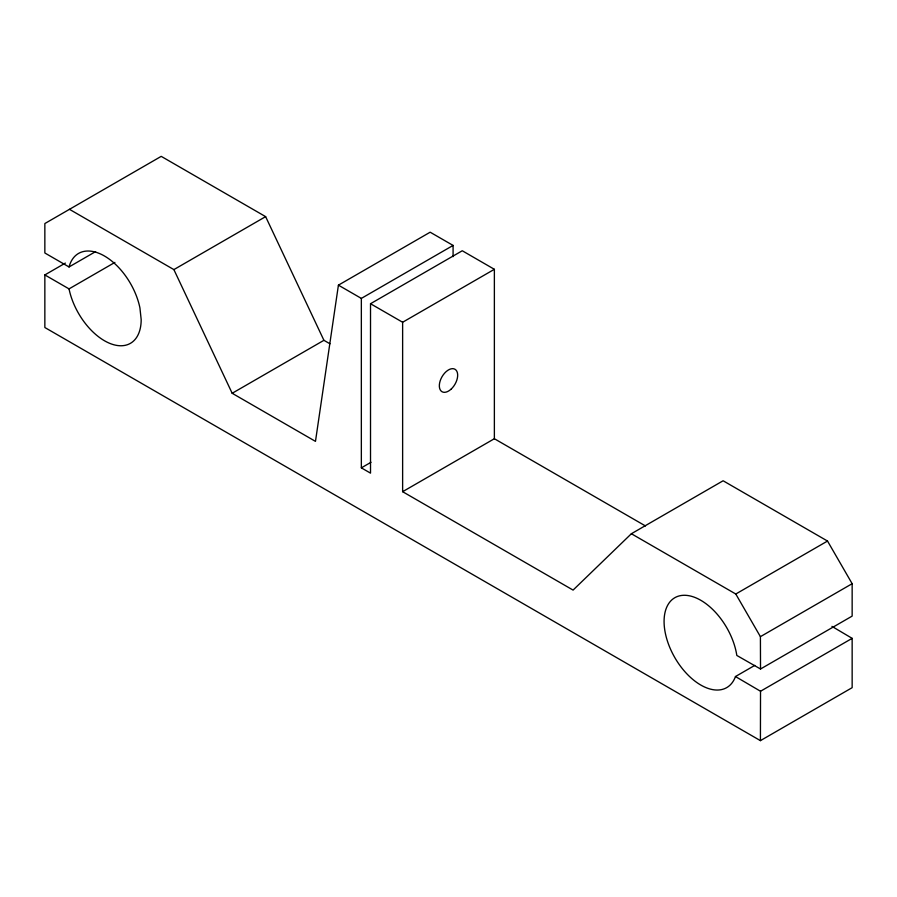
<?xml version="1.0" encoding="UTF-8"?>
<svg xmlns="http://www.w3.org/2000/svg" width="897" height="897" viewBox="0 0 897 897"><rect width="100%" height="100%" fill="white"/><g stroke="black" fill="none" stroke-linecap="round" stroke-linejoin="round"><path stroke-width="1.35" d="M65.369 263.079L44.85 274.93L44.85 327.517L760.421 740.642L760.521 691.251L735.462 676.54A51.891 29.96 60 0 1 677.639 662.188A51.891 29.96 60 0 1 681.933 595.417A51.891 29.96 60 0 1 736.818 655.449L760.521 669.005L852.15 616.104L852.15 583.7L827.516 541.048L723.117 480.77L631.376 533.737L573.082 590.091L402.63 491.691L402.63 322.258L494.37 269.302L494.37 438.723L645.47 525.956M453.086 256.643L453.086 245.43L430.156 232.2L338.416 285.156L315.475 441.369L232.177 393.278L173.883 269.605L69.484 209.326M329.95 343.798L323.918 340.311L265.624 216.637L161.213 156.358L44.85 223.544L44.85 252.988L69.035 266.958L95.587 251.62M44.85 274.93L69.035 288.89L114.906 262.406M173.883 269.605L265.624 216.637M338.416 285.156L361.345 298.398L453.086 245.43M361.345 298.398L361.345 467.853L370.517 473.145L370.517 303.724L462.258 250.756L494.37 269.302M232.177 393.278L323.918 340.311M361.345 467.853L371.01 462.28M402.63 491.691L494.37 438.723M631.376 533.737L735.787 594.016L827.516 541.048M760.521 669.005L760.409 636.668L852.15 583.7M735.462 676.54L754.769 665.395M760.521 691.251L852.15 638.35L831.945 626.386M760.421 740.642L852.15 687.674L852.15 638.35M370.517 303.724L402.63 322.258M735.787 594.016L760.409 636.668M69.035 288.89A51.891 29.96 60 0 0 109.266 343.159A51.891 29.96 60 0 0 141.177 319.567L139.921 307.884A51.891 29.96 60 0 0 104.478 256.015A51.891 29.96 60 0 0 69.035 266.958M450.877 389.354A12.973 7.49 -60 0 0 454.992 369.261A12.973 7.49 -60 0 0 439.642 382.862A12.973 7.49 -60 0 0 450.877 389.354"/></g></svg>
